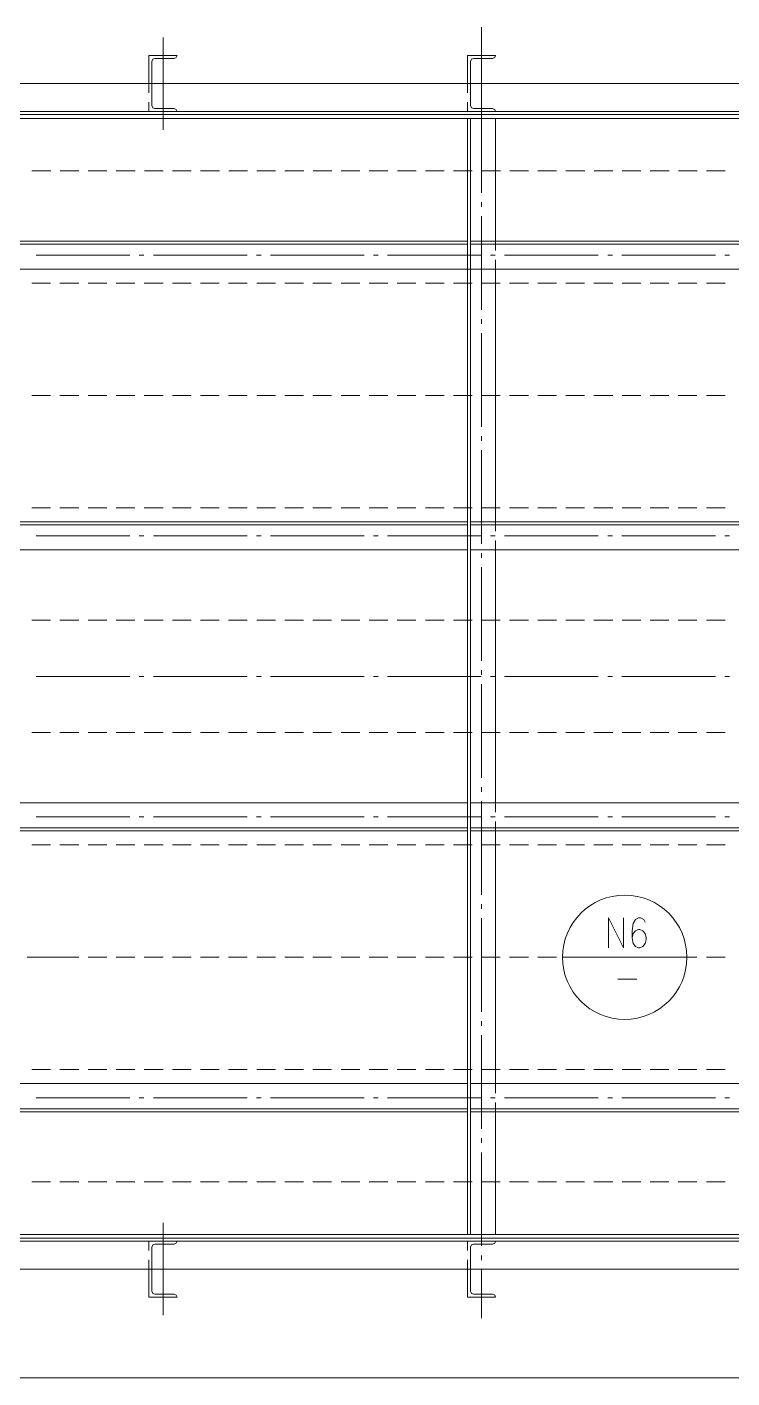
# Model space of a CAD drawing. Header units: millimetres. Extents: x 0 to 829, y 0 to 586.
# Drawn here: x 315.2 to 407.9, y 177.4 to 355.3 of the extents above; entities that cross this region are included whole.
import ezdxf

# ---------------------------------------------------------------- set-up
doc = ezdxf.new("R2010")
doc.units = ezdxf.units.MM

msp = doc.modelspace()

# ---------------------------------------------------------------- hatches: boundary and pattern name
h = msp.add_hatch(color=0)
h.dxf.hatch_style = 2
h.paths.add_polyline_path([(334.927222, 351.512364), (334.914169, 351.525417), (334.927222, 351.538469), (334.940275, 351.525417)])
h = msp.add_hatch(color=0)
h.dxf.hatch_style = 2
h.paths.add_polyline_path([(376.830167, 351.512364), (376.817114, 351.525417), (376.830167, 351.538469), (376.843219, 351.525417)])
h = msp.add_hatch(color=0)
h.dxf.hatch_style = 2
h.paths.add_polyline_path([(334.927222, 344.118142), (334.914169, 344.131194), (334.927222, 344.144247), (334.940275, 344.131194)])
h = msp.add_hatch(color=0)
h.dxf.hatch_style = 2
h.paths.add_polyline_path([(376.830167, 344.118142), (376.817114, 344.131194), (376.830167, 344.144247), (376.843219, 344.131194)])
h = msp.add_hatch(color=0)
h.dxf.hatch_style = 2
h.paths.add_polyline_path([(334.927222, 195.443475), (334.914169, 195.456528), (334.927222, 195.469581), (334.940275, 195.456528)])
h = msp.add_hatch(color=0)
h.dxf.hatch_style = 2
h.paths.add_polyline_path([(376.830167, 195.443475), (376.817114, 195.456528), (376.830167, 195.469581), (376.843219, 195.456528)])
h = msp.add_hatch(color=0)
h.dxf.hatch_style = 2
h.paths.add_polyline_path([(334.927222, 188.049253), (334.914169, 188.062306), (334.927222, 188.075358), (334.940275, 188.062306)])
h = msp.add_hatch(color=0)
h.dxf.hatch_style = 2
h.paths.add_polyline_path([(376.830167, 188.049253), (376.817114, 188.062306), (376.830167, 188.075358), (376.843219, 188.062306)])

# ---------------------------------------------------------------- linework, layer by layer
at = {"color": 0, "lineweight": 0}
for points in [[(333.078667, 341.72525), (333.078667, 353.889028)], [(374.981611, 355.268389), (374.981611, 348.865472)], [(374.981611, 341.72525), (374.981611, 353.889028)], [(331.230111, 351.525417), (331.230111, 347.828306)], [(334.927222, 351.525417), (331.230111, 351.525417)], [(332.020333, 351.130306), (331.741639, 351.017417), (331.625222, 350.738722)], [(331.625222, 350.738722), (331.625222, 347.828306)], [(332.020333, 351.130306), (334.532111, 351.130306)], [(334.532111, 351.130306), (334.810806, 351.246722), (334.927222, 351.525417)], [(373.133056, 351.525417), (373.133056, 347.828306)], [(376.830167, 351.525417), (373.133056, 351.525417)], [(373.91975, 351.130306), (373.641056, 351.017417), (373.524639, 350.738722)], [(373.524639, 350.738722), (373.524639, 347.828306)], [(373.91975, 351.130306), (376.435056, 351.130306)], [(376.435056, 351.130306), (376.71375, 351.246722), (376.830167, 351.525417)], [(65.256833, 347.828306), (517.101667, 347.828306)], [(331.230111, 346.597111), (331.230111, 347.828306)], [(331.625222, 344.921417), (331.625222, 347.828306)], [(373.133056, 346.597111), (373.133056, 347.828306)], [(373.524639, 344.921417), (373.524639, 347.828306)], [(374.981611, 347.63075), (374.981611, 347.016917)], [(331.230111, 344.131194), (331.230111, 345.362389)], [(373.133056, 344.131194), (373.133056, 345.362389)], [(374.981611, 345.782194), (374.981611, 333.459667)], [(68.953944, 344.131194), (513.401028, 344.131194)], [(493.776, 343.245722), (68.953944, 343.245722)], [(69.349056, 343.736083), (513.009444, 343.736083)], [(331.625222, 344.921417), (331.741639, 344.642722), (332.020333, 344.526306)], [(332.020333, 344.526306), (334.532111, 344.526306)], [(334.927222, 344.131194), (334.810806, 344.409889), (334.532111, 344.526306)], [(373.133056, 343.245722), (373.133056, 196.342)], [(373.524639, 344.921417), (373.641056, 344.642722), (373.91975, 344.526306)], [(373.524639, 343.245722), (373.524639, 196.342)], [(373.91975, 344.526306), (376.435056, 344.526306)], [(376.830167, 344.131194), (376.71375, 344.409889), (376.435056, 344.526306)], [(376.830167, 343.245722), (376.830167, 327.099083)], [(315.841944, 336.341861), (318.304333, 336.341861)], [(319.539056, 336.341861), (322.001444, 336.341861)], [(323.236167, 336.341861), (325.698556, 336.341861)], [(326.933278, 336.341861), (329.395667, 336.341861)], [(330.630389, 336.341861), (333.092778, 336.341861)], [(334.3275, 336.341861), (336.789889, 336.341861)], [(338.024611, 336.341861), (340.487, 336.341861)], [(341.721722, 336.341861), (344.184111, 336.341861)], [(345.418833, 336.341861), (347.881222, 336.341861)], [(349.115944, 336.341861), (351.581861, 336.341861)], [(352.813056, 336.341861), (355.278972, 336.341861)], [(356.510167, 336.341861), (358.976083, 336.341861)], [(360.207278, 336.341861), (362.673194, 336.341861)], [(363.904389, 336.341861), (366.370306, 336.341861)], [(367.6015, 336.341861), (370.067417, 336.341861)], [(371.298611, 336.341861), (373.764528, 336.341861)], [(374.995722, 336.341861), (377.461639, 336.341861)], [(378.692833, 336.341861), (381.15875, 336.341861)], [(382.389944, 336.341861), (384.855861, 336.341861)], [(386.087056, 336.341861), (388.552972, 336.341861)], [(389.784167, 336.341861), (392.250083, 336.341861)], [(393.481278, 336.341861), (395.947194, 336.341861)], [(397.178389, 336.341861), (399.644306, 336.341861)], [(400.8755, 336.341861), (403.341417, 336.341861)], [(404.572611, 336.341861), (407.038528, 336.341861)], [(374.981611, 332.228472), (374.981611, 331.611111)], [(374.981611, 330.379917), (374.981611, 318.053861)], [(373.133056, 327.099083), (289.722278, 327.099083)], [(373.133056, 326.703972), (289.722278, 326.703972)], [(476.652167, 327.099083), (373.524639, 327.099083)], [(476.652167, 326.703972), (373.524639, 326.703972)], [(376.830167, 327.099083), (376.830167, 325.867889)], [(316.399333, 325.250528), (328.725389, 325.250528)], [(329.956583, 325.250528), (330.573944, 325.250528)], [(331.805139, 325.250528), (344.127667, 325.250528)], [(345.362389, 325.250528), (345.976222, 325.250528)], [(347.210944, 325.250528), (359.533472, 325.250528)], [(360.764667, 325.250528), (361.382028, 325.250528)], [(362.613222, 325.250528), (374.939278, 325.250528)], [(376.170472, 325.250528), (376.787833, 325.250528)], [(376.830167, 324.636694), (376.830167, 323.401972)], [(378.019028, 325.250528), (390.345083, 325.250528)], [(391.576278, 325.250528), (392.193639, 325.250528)], [(393.424833, 325.250528), (405.747361, 325.250528)], [(406.982083, 325.250528), (407.595917, 325.250528)], [(476.652167, 323.401972), (289.722278, 323.401972)], [(376.830167, 323.401972), (376.830167, 290.127972)], [(315.824306, 321.553417), (318.290222, 321.553417)], [(319.521417, 321.553417), (321.987333, 321.553417)], [(323.218528, 321.553417), (325.684444, 321.553417)], [(326.915639, 321.553417), (329.381556, 321.553417)], [(330.61275, 321.553417), (333.078667, 321.553417)], [(334.309861, 321.553417), (336.775778, 321.553417)], [(338.006972, 321.553417), (340.472889, 321.553417)], [(341.707611, 321.553417), (344.17, 321.553417)], [(345.404722, 321.553417), (347.867111, 321.553417)], [(349.101833, 321.553417), (351.564222, 321.553417)], [(352.798944, 321.553417), (355.261333, 321.553417)], [(356.496056, 321.553417), (358.958444, 321.553417)], [(360.193167, 321.553417), (362.655556, 321.553417)], [(363.890278, 321.553417), (366.352667, 321.553417)], [(367.587389, 321.553417), (370.049778, 321.553417)], [(371.2845, 321.553417), (373.746889, 321.553417)], [(374.981611, 321.553417), (377.444, 321.553417)], [(378.678722, 321.553417), (381.141111, 321.553417)], [(382.375833, 321.553417), (384.838222, 321.553417)], [(386.072944, 321.553417), (388.535333, 321.553417)], [(389.770056, 321.553417), (392.232444, 321.553417)], [(393.467167, 321.553417), (395.929556, 321.553417)], [(397.164278, 321.553417), (399.626667, 321.553417)], [(400.861389, 321.553417), (403.323778, 321.553417)], [(404.5585, 321.553417), (407.024417, 321.553417)], [(374.981611, 316.822667), (374.981611, 316.205306)], [(374.981611, 314.974111), (374.981611, 302.651583)], [(315.824306, 306.764972), (318.290222, 306.764972)], [(319.521417, 306.764972), (321.987333, 306.764972)], [(323.218528, 306.764972), (325.684444, 306.764972)], [(326.915639, 306.764972), (329.381556, 306.764972)], [(330.61275, 306.764972), (333.078667, 306.764972)], [(334.309861, 306.764972), (336.775778, 306.764972)], [(338.006972, 306.764972), (340.472889, 306.764972)], [(341.707611, 306.764972), (344.17, 306.764972)], [(345.404722, 306.764972), (347.867111, 306.764972)], [(349.101833, 306.764972), (351.564222, 306.764972)], [(352.798944, 306.764972), (355.261333, 306.764972)], [(356.496056, 306.764972), (358.958444, 306.764972)], [(360.193167, 306.764972), (362.655556, 306.764972)], [(363.890278, 306.764972), (366.352667, 306.764972)], [(367.587389, 306.764972), (370.049778, 306.764972)], [(371.2845, 306.764972), (373.746889, 306.764972)], [(374.981611, 306.764972), (377.444, 306.764972)], [(378.678722, 306.764972), (381.141111, 306.764972)], [(382.375833, 306.764972), (384.838222, 306.764972)], [(386.072944, 306.764972), (388.535333, 306.764972)], [(389.770056, 306.764972), (392.232444, 306.764972)], [(393.467167, 306.764972), (395.929556, 306.764972)], [(397.164278, 306.764972), (399.626667, 306.764972)], [(400.861389, 306.764972), (403.323778, 306.764972)], [(404.5585, 306.764972), (407.024417, 306.764972)], [(374.981611, 301.416861), (374.981611, 300.803028)], [(374.981611, 299.568306), (374.981611, 287.245778)], [(315.824306, 291.976528), (318.290222, 291.976528)], [(319.521417, 291.976528), (321.987333, 291.976528)], [(323.218528, 291.976528), (325.684444, 291.976528)], [(326.915639, 291.976528), (329.381556, 291.976528)], [(330.61275, 291.976528), (333.078667, 291.976528)], [(334.309861, 291.976528), (336.775778, 291.976528)], [(338.006972, 291.976528), (340.472889, 291.976528)], [(341.707611, 291.976528), (344.17, 291.976528)], [(345.404722, 291.976528), (347.867111, 291.976528)], [(349.101833, 291.976528), (351.564222, 291.976528)], [(352.798944, 291.976528), (355.261333, 291.976528)], [(356.496056, 291.976528), (358.958444, 291.976528)], [(360.193167, 291.976528), (362.655556, 291.976528)], [(363.890278, 291.976528), (366.352667, 291.976528)], [(367.587389, 291.976528), (370.049778, 291.976528)], [(371.2845, 291.976528), (373.746889, 291.976528)], [(374.981611, 291.976528), (377.444, 291.976528)], [(378.678722, 291.976528), (381.141111, 291.976528)], [(382.375833, 291.976528), (384.838222, 291.976528)], [(386.072944, 291.976528), (388.535333, 291.976528)], [(389.770056, 291.976528), (392.232444, 291.976528)], [(393.467167, 291.976528), (395.929556, 291.976528)], [(397.164278, 291.976528), (399.626667, 291.976528)], [(400.861389, 291.976528), (403.323778, 291.976528)], [(404.5585, 291.976528), (407.024417, 291.976528)], [(373.133056, 290.127972), (289.722278, 290.127972)], [(476.652167, 290.127972), (373.524639, 290.127972)], [(376.830167, 290.127972), (376.830167, 288.896778)], [(373.133056, 289.732861), (289.722278, 289.732861)], [(316.399333, 288.279417), (328.725389, 288.279417)], [(329.956583, 288.279417), (330.573944, 288.279417)], [(331.805139, 288.279417), (344.127667, 288.279417)], [(345.362389, 288.279417), (345.976222, 288.279417)], [(347.210944, 288.279417), (359.533472, 288.279417)], [(360.764667, 288.279417), (361.382028, 288.279417)], [(362.613222, 288.279417), (374.939278, 288.279417)], [(476.652167, 289.732861), (373.524639, 289.732861)], [(376.170472, 288.279417), (376.787833, 288.279417)], [(378.019028, 288.279417), (390.345083, 288.279417)], [(391.576278, 288.279417), (392.193639, 288.279417)], [(393.424833, 288.279417), (405.747361, 288.279417)], [(406.982083, 288.279417), (407.595917, 288.279417)], [(373.133056, 286.430861), (289.722278, 286.430861)], [(476.652167, 286.430861), (373.524639, 286.430861)], [(376.830167, 287.662056), (376.830167, 286.430861)], [(376.830167, 286.430861), (376.830167, 253.156861)], [(374.981611, 286.014583), (374.981611, 285.397222)], [(374.981611, 284.166028), (374.981611, 271.839972)], [(315.824306, 277.188083), (318.290222, 277.188083)], [(319.521417, 277.188083), (321.987333, 277.188083)], [(323.218528, 277.188083), (325.684444, 277.188083)], [(326.915639, 277.188083), (329.381556, 277.188083)], [(330.61275, 277.188083), (333.078667, 277.188083)], [(334.309861, 277.188083), (336.775778, 277.188083)], [(338.006972, 277.188083), (340.472889, 277.188083)], [(341.707611, 277.188083), (344.17, 277.188083)], [(345.404722, 277.188083), (347.867111, 277.188083)], [(349.101833, 277.188083), (351.564222, 277.188083)], [(352.798944, 277.188083), (355.261333, 277.188083)], [(356.496056, 277.188083), (358.958444, 277.188083)], [(360.193167, 277.188083), (362.655556, 277.188083)], [(363.890278, 277.188083), (366.352667, 277.188083)], [(367.587389, 277.188083), (370.049778, 277.188083)], [(371.2845, 277.188083), (373.746889, 277.188083)], [(374.981611, 277.188083), (377.444, 277.188083)], [(378.678722, 277.188083), (381.141111, 277.188083)], [(382.375833, 277.188083), (384.838222, 277.188083)], [(386.072944, 277.188083), (388.535333, 277.188083)], [(389.770056, 277.188083), (392.232444, 277.188083)], [(393.467167, 277.188083), (395.929556, 277.188083)], [(397.164278, 277.188083), (399.626667, 277.188083)], [(400.861389, 277.188083), (403.323778, 277.188083)], [(404.5585, 277.188083), (407.024417, 277.188083)], [(374.981611, 270.608778), (374.981611, 269.991417)], [(316.399333, 269.793861), (328.725389, 269.793861)], [(329.956583, 269.793861), (330.573944, 269.793861)], [(331.805139, 269.793861), (344.127667, 269.793861)], [(345.362389, 269.793861), (345.976222, 269.793861)], [(347.210944, 269.793861), (359.533472, 269.793861)], [(360.764667, 269.793861), (361.382028, 269.793861)], [(362.613222, 269.793861), (374.939278, 269.793861)], [(374.981611, 268.760222), (374.981611, 256.434167)], [(376.170472, 269.793861), (376.787833, 269.793861)], [(378.019028, 269.793861), (390.345083, 269.793861)], [(391.576278, 269.793861), (392.193639, 269.793861)], [(393.424833, 269.793861), (405.747361, 269.793861)], [(406.982083, 269.793861), (407.595917, 269.793861)], [(315.824306, 262.399639), (318.290222, 262.399639)], [(319.521417, 262.399639), (321.987333, 262.399639)], [(323.218528, 262.399639), (325.684444, 262.399639)], [(326.915639, 262.399639), (329.381556, 262.399639)], [(330.61275, 262.399639), (333.078667, 262.399639)], [(334.309861, 262.399639), (336.775778, 262.399639)], [(338.006972, 262.399639), (340.472889, 262.399639)], [(341.707611, 262.399639), (344.17, 262.399639)], [(345.404722, 262.399639), (347.867111, 262.399639)], [(349.101833, 262.399639), (351.564222, 262.399639)], [(352.798944, 262.399639), (355.261333, 262.399639)], [(356.496056, 262.399639), (358.958444, 262.399639)], [(360.193167, 262.399639), (362.655556, 262.399639)], [(363.890278, 262.399639), (366.352667, 262.399639)], [(367.587389, 262.399639), (370.049778, 262.399639)], [(371.2845, 262.399639), (373.746889, 262.399639)], [(374.981611, 262.399639), (377.444, 262.399639)], [(378.678722, 262.399639), (381.141111, 262.399639)], [(382.375833, 262.399639), (384.838222, 262.399639)], [(386.072944, 262.399639), (388.535333, 262.399639)], [(389.770056, 262.399639), (392.232444, 262.399639)], [(393.467167, 262.399639), (395.929556, 262.399639)], [(397.164278, 262.399639), (399.626667, 262.399639)], [(400.861389, 262.399639), (403.323778, 262.399639)], [(404.5585, 262.399639), (407.024417, 262.399639)], [(374.981611, 255.202972), (374.981611, 254.585611)], [(373.133056, 253.156861), (289.722278, 253.156861)], [(476.652167, 253.156861), (373.524639, 253.156861)], [(374.981611, 253.354417), (374.981611, 241.031889)], [(376.830167, 251.925667), (376.830167, 253.156861)], [(316.399333, 251.308306), (328.725389, 251.308306)], [(329.956583, 251.308306), (330.573944, 251.308306)], [(331.805139, 251.308306), (344.127667, 251.308306)], [(345.362389, 251.308306), (345.976222, 251.308306)], [(347.210944, 251.308306), (359.533472, 251.308306)], [(360.764667, 251.308306), (361.382028, 251.308306)], [(362.613222, 251.308306), (374.939278, 251.308306)], [(376.170472, 251.308306), (376.787833, 251.308306)], [(378.019028, 251.308306), (390.345083, 251.308306)], [(391.576278, 251.308306), (392.193639, 251.308306)], [(393.424833, 251.308306), (405.747361, 251.308306)], [(406.982083, 251.308306), (407.595917, 251.308306)], [(373.133056, 249.854861), (289.722278, 249.854861)], [(373.133056, 249.45975), (289.722278, 249.45975)], [(476.652167, 249.854861), (373.524639, 249.854861)], [(476.652167, 249.45975), (373.524639, 249.45975)], [(376.830167, 249.45975), (376.830167, 250.690944)], [(376.830167, 249.45975), (376.830167, 216.18575)], [(315.824306, 247.611194), (318.290222, 247.611194)], [(319.521417, 247.611194), (321.987333, 247.611194)], [(323.218528, 247.611194), (325.684444, 247.611194)], [(326.915639, 247.611194), (329.381556, 247.611194)], [(330.61275, 247.611194), (333.078667, 247.611194)], [(334.309861, 247.611194), (336.775778, 247.611194)], [(338.006972, 247.611194), (340.472889, 247.611194)], [(341.707611, 247.611194), (344.17, 247.611194)], [(345.404722, 247.611194), (347.867111, 247.611194)], [(349.101833, 247.611194), (351.564222, 247.611194)], [(352.798944, 247.611194), (355.261333, 247.611194)], [(356.496056, 247.611194), (358.958444, 247.611194)], [(360.193167, 247.611194), (362.655556, 247.611194)], [(363.890278, 247.611194), (366.352667, 247.611194)], [(367.587389, 247.611194), (370.049778, 247.611194)], [(371.2845, 247.611194), (373.746889, 247.611194)], [(374.981611, 247.611194), (377.444, 247.611194)], [(378.678722, 247.611194), (381.141111, 247.611194)], [(382.375833, 247.611194), (384.838222, 247.611194)], [(386.072944, 247.611194), (388.535333, 247.611194)], [(389.770056, 247.611194), (392.232444, 247.611194)], [(393.467167, 247.611194), (395.929556, 247.611194)], [(397.164278, 247.611194), (399.626667, 247.611194)], [(400.861389, 247.611194), (403.323778, 247.611194)], [(404.5585, 247.611194), (407.024417, 247.611194)], [(374.981611, 239.797167), (374.981611, 239.183333)], [(374.981611, 237.948611), (374.981611, 225.626083)], [(391.69975, 234.050417), (391.69975, 237.994472), (393.671778, 234.050417), (393.671778, 237.994472)], [(396.486944, 237.430028), (396.345833, 237.803972), (395.926028, 237.994472), (395.643806, 237.994472), (395.220472, 237.803972), (394.93825, 237.243056), (394.797139, 236.304667), (394.797139, 235.36275), (394.93825, 234.611333), (395.220472, 234.237389), (395.643806, 234.050417), (395.784917, 234.050417), (396.20825, 234.237389), (396.486944, 234.611333), (396.628056, 235.175778), (396.628056, 235.36275), (396.486944, 235.927194), (396.20825, 236.304667), (395.784917, 236.491639), (395.643806, 236.491639), (395.220472, 236.304667), (394.93825, 235.927194), (394.797139, 235.36275)], [(321.779194, 232.82275), (315.210472, 232.82275)], [(315.824306, 232.82275), (318.290222, 232.82275)], [(319.521417, 232.82275), (321.987333, 232.82275)], [(323.218528, 232.82275), (325.684444, 232.82275)], [(326.915639, 232.82275), (329.381556, 232.82275)], [(330.61275, 232.82275), (333.078667, 232.82275)], [(334.309861, 232.82275), (336.775778, 232.82275)], [(338.006972, 232.82275), (340.472889, 232.82275)], [(341.707611, 232.82275), (344.17, 232.82275)], [(345.404722, 232.82275), (347.867111, 232.82275)], [(349.101833, 232.82275), (351.564222, 232.82275)], [(352.798944, 232.82275), (355.261333, 232.82275)], [(356.496056, 232.82275), (358.958444, 232.82275)], [(360.193167, 232.82275), (362.655556, 232.82275)], [(363.890278, 232.82275), (366.352667, 232.82275)], [(367.587389, 232.82275), (370.049778, 232.82275)], [(371.2845, 232.82275), (373.746889, 232.82275)], [(374.981611, 232.82275), (377.444, 232.82275)], [(378.678722, 232.82275), (381.141111, 232.82275)], [(382.375833, 232.82275), (384.838222, 232.82275)], [(385.631972, 232.82275), (401.997333, 232.82275)], [(386.072944, 232.82275), (388.535333, 232.82275)], [(389.770056, 232.82275), (392.232444, 232.82275)], [(393.467167, 232.82275), (395.929556, 232.82275)], [(397.164278, 232.82275), (399.626667, 232.82275)], [(400.861389, 232.82275), (403.323778, 232.82275)], [(404.5585, 232.82275), (407.024417, 232.82275)], [(392.895667, 229.940556), (395.432139, 229.940556)], [(374.981611, 224.394889), (374.981611, 223.777528)], [(374.981611, 222.546333), (374.981611, 210.220278)], [(315.824306, 218.034306), (318.290222, 218.034306)], [(319.521417, 218.034306), (321.987333, 218.034306)], [(323.218528, 218.034306), (325.684444, 218.034306)], [(326.915639, 218.034306), (329.381556, 218.034306)], [(330.61275, 218.034306), (333.078667, 218.034306)], [(334.309861, 218.034306), (336.775778, 218.034306)], [(338.006972, 218.034306), (340.472889, 218.034306)], [(341.707611, 218.034306), (344.17, 218.034306)], [(345.404722, 218.034306), (347.867111, 218.034306)], [(349.101833, 218.034306), (351.564222, 218.034306)], [(352.798944, 218.034306), (355.261333, 218.034306)], [(356.496056, 218.034306), (358.958444, 218.034306)], [(360.193167, 218.034306), (362.655556, 218.034306)], [(363.890278, 218.034306), (366.352667, 218.034306)], [(367.587389, 218.034306), (370.049778, 218.034306)], [(371.2845, 218.034306), (373.746889, 218.034306)], [(374.981611, 218.034306), (377.444, 218.034306)], [(378.678722, 218.034306), (381.141111, 218.034306)], [(382.375833, 218.034306), (384.838222, 218.034306)], [(386.072944, 218.034306), (388.535333, 218.034306)], [(389.770056, 218.034306), (392.232444, 218.034306)], [(393.467167, 218.034306), (395.929556, 218.034306)], [(397.164278, 218.034306), (399.626667, 218.034306)], [(400.861389, 218.034306), (403.323778, 218.034306)], [(404.5585, 218.034306), (407.024417, 218.034306)], [(373.133056, 216.18575), (289.722278, 216.18575)], [(476.652167, 216.18575), (373.524639, 216.18575)], [(376.830167, 214.951028), (376.830167, 216.18575)], [(316.399333, 214.337194), (328.725389, 214.337194)], [(329.956583, 214.337194), (330.573944, 214.337194)], [(331.805139, 214.337194), (344.127667, 214.337194)], [(345.362389, 214.337194), (345.976222, 214.337194)], [(347.210944, 214.337194), (359.533472, 214.337194)], [(360.764667, 214.337194), (361.382028, 214.337194)], [(362.613222, 214.337194), (374.939278, 214.337194)], [(376.170472, 214.337194), (376.787833, 214.337194)], [(376.830167, 212.488639), (376.830167, 213.719833)], [(378.019028, 214.337194), (390.345083, 214.337194)], [(391.576278, 214.337194), (392.193639, 214.337194)], [(393.424833, 214.337194), (405.747361, 214.337194)], [(406.982083, 214.337194), (407.595917, 214.337194)], [(373.133056, 212.880222), (289.722278, 212.880222)], [(373.133056, 212.488639), (289.722278, 212.488639)], [(476.652167, 212.880222), (373.524639, 212.880222)], [(476.652167, 212.488639), (373.524639, 212.488639)], [(376.830167, 212.488639), (376.830167, 196.342)], [(374.981611, 208.989083), (374.981611, 208.371722)], [(374.981611, 207.140528), (374.981611, 194.814472)], [(315.824306, 203.245861), (318.290222, 203.245861)], [(319.521417, 203.245861), (321.987333, 203.245861)], [(323.218528, 203.245861), (325.684444, 203.245861)], [(326.915639, 203.245861), (329.381556, 203.245861)], [(330.61275, 203.245861), (333.078667, 203.245861)], [(334.309861, 203.245861), (336.775778, 203.245861)], [(338.006972, 203.245861), (340.472889, 203.245861)], [(341.707611, 203.245861), (344.17, 203.245861)], [(345.404722, 203.245861), (347.867111, 203.245861)], [(349.101833, 203.245861), (351.564222, 203.245861)], [(352.798944, 203.245861), (355.261333, 203.245861)], [(356.496056, 203.245861), (358.958444, 203.245861)], [(360.193167, 203.245861), (362.655556, 203.245861)], [(363.890278, 203.245861), (366.352667, 203.245861)], [(367.587389, 203.245861), (370.049778, 203.245861)], [(371.2845, 203.245861), (373.746889, 203.245861)], [(374.981611, 203.245861), (377.444, 203.245861)], [(378.678722, 203.245861), (381.141111, 203.245861)], [(382.375833, 203.245861), (384.838222, 203.245861)], [(386.072944, 203.245861), (388.535333, 203.245861)], [(389.770056, 203.245861), (392.232444, 203.245861)], [(393.467167, 203.245861), (395.929556, 203.245861)], [(397.164278, 203.245861), (399.626667, 203.245861)], [(400.861389, 203.245861), (403.323778, 203.245861)], [(404.5585, 203.245861), (407.024417, 203.245861)], [(333.078667, 197.862472), (333.078667, 185.698694)], [(513.401028, 196.342), (68.953944, 196.342)], [(69.349056, 195.851639), (513.009444, 195.851639)], [(68.953944, 195.456528), (513.401028, 195.456528)], [(331.230111, 195.456528), (331.230111, 194.221806)], [(332.020333, 195.061417), (331.741639, 194.945), (331.625222, 194.666306)], [(331.625222, 194.666306), (331.625222, 191.759417)], [(332.020333, 195.061417), (334.532111, 195.061417)], [(334.532111, 195.061417), (334.810806, 195.177833), (334.927222, 195.456528)], [(373.133056, 195.456528), (373.133056, 194.221806)], [(373.91975, 195.061417), (373.641056, 194.945), (373.524639, 194.666306)], [(373.524639, 194.666306), (373.524639, 191.759417)], [(373.91975, 195.061417), (376.435056, 195.061417)], [(376.435056, 195.061417), (376.71375, 195.177833), (376.830167, 195.456528)], [(331.230111, 192.990611), (331.230111, 191.759417)], [(373.133056, 192.990611), (373.133056, 191.759417)], [(374.981611, 193.583278), (374.981611, 192.965917)], [(65.256833, 191.759417), (517.101667, 191.759417)], [(331.230111, 188.062306), (331.230111, 191.759417)], [(331.625222, 188.849), (331.625222, 191.759417)], [(373.133056, 188.062306), (373.133056, 191.759417)], [(373.524639, 188.849), (373.524639, 191.759417)], [(374.981611, 191.734722), (374.981611, 185.331806)], [(331.625222, 188.849), (331.741639, 188.570306), (332.020333, 188.457417)], [(373.524639, 188.849), (373.641056, 188.570306), (373.91975, 188.457417)], [(334.927222, 188.062306), (331.230111, 188.062306)], [(332.020333, 188.457417), (334.532111, 188.457417)], [(334.927222, 188.062306), (334.810806, 188.341), (334.532111, 188.457417)], [(376.830167, 188.062306), (373.133056, 188.062306)], [(373.91975, 188.457417), (376.435056, 188.457417)], [(376.830167, 188.062306), (376.71375, 188.341), (376.435056, 188.457417)], [(84.751333, 177.440167), (497.603639, 177.440167)]]:
    msp.add_lwpolyline(points, dxfattribs=at)
msp.add_circle((393.814653, 232.820986), 8.182681, dxfattribs=at)

doc.saveas('drawing.dxf')
